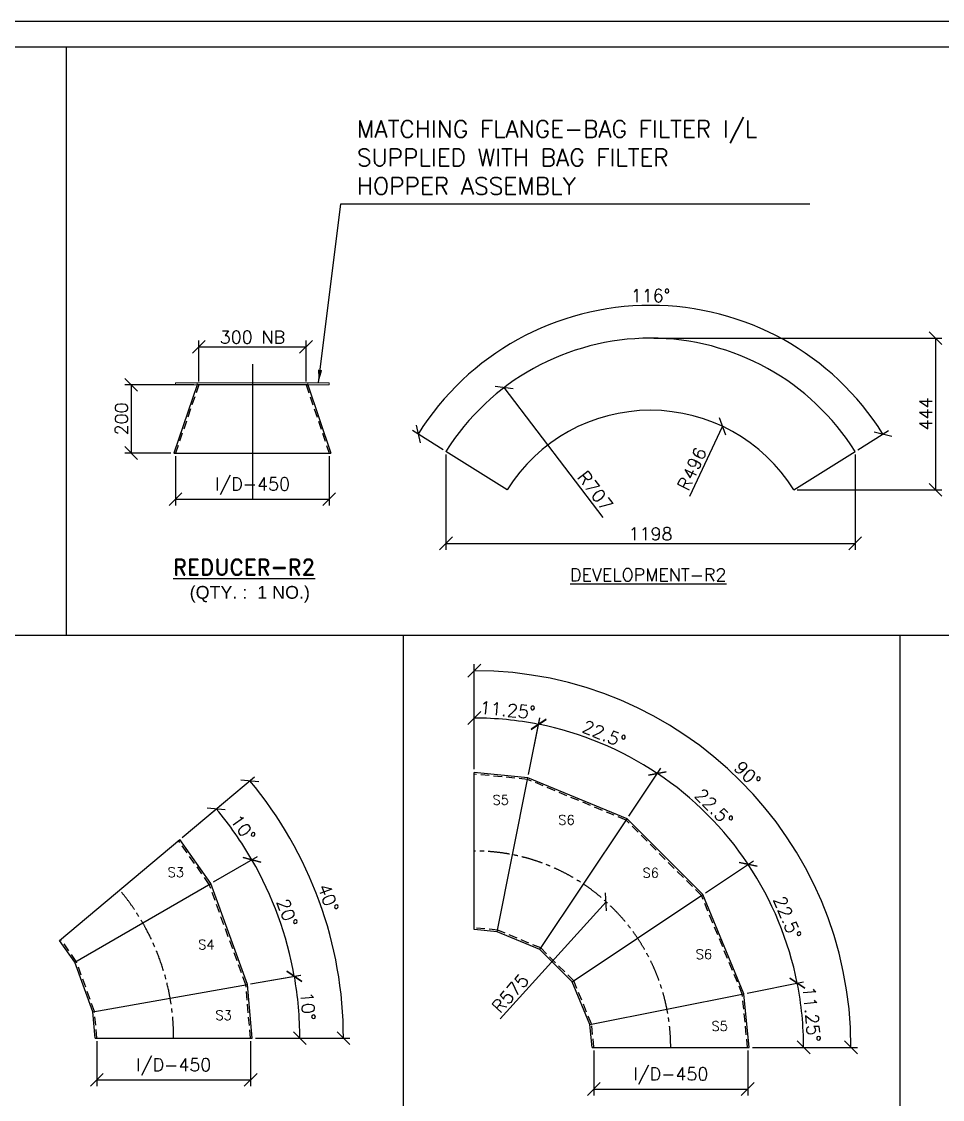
# Model space of a CAD drawing. Header units: inches. Extents: x 0 to 157513, y -28488 to 35640.
# Drawn here: x 122188 to 132974, y 23015 to 35640 of the extents above; entities that cross this region are included whole.
import ezdxf

# ---------------------------------------------------------------- set-up
doc = ezdxf.new("R2010")
doc.units = ezdxf.units.IN
doc.header["$LTSCALE"] = 400
doc.header["$MEASUREMENT"] = 0
for name, pattern in [('0', [0]), ('CENTER', [2, 1.25, -0.25, 0.25, -0.25]), ('DASHED2', [0.375, 0.25, -0.125]), ('HIDDEN2', [4.7625, 3.175, -1.5875]), ('PHANTOM', [2.5, 1.25, -0.25, 0.25, -0.25, 0.25, -0.25])]:
    doc.linetypes.add(name, pattern=pattern)
doc.layers.add('BF STR', color=8, linetype='PHANTOM', lineweight=5)
doc.layers.add('cen', color=1, linetype='CENTER')
doc.layers.add('hid', color=3, linetype='HIDDEN2')
doc.styles.add('RD', font='ROMAND.SHX')
doc.styles.add('ROMANS', font='romans')
doc.dimstyles.new('SAM2 60 SC', dxfattribs={"dimscale": 60, "dimtxt": 2.5, "dimasz": 2.5, "dimexe": 1.25, "dimexo": 0.625, "dimtad": 1, "dimtoh": 1, "dimdec": 0, "dimdsep": 46, "dimtxsty": 'ROMANS', "dimblk": 'OBLIQUE', "dimcen": 2.5, "dimclrd": 1, "dimclre": 1, "dimclrt": 256, "dimadec": 0, "dimazin": 2, "dimtfac": 1, "dimtdec": 0, "dimtofl": 0, "dimtmove": 0, "dimatfit": 3, "dimfxl": 1, "dimtolj": 1, "dimtzin": 0, "dimarcsym": 1})

# ---------------------------------------------------------------- blocks, each defined once
blk = doc.blocks.new('_OBLIQUE')
at = {"color": 0, "linetype": 'ByBlock'}
blk.add_line((-0.5, -0.5), (0.5, 0.5), dxfattribs=at)
blk = doc.blocks.new('*D247')
at = {"color": 1, "lineweight": -2}
for p, q in [((123992, 30549), (123992, 29971)), ((125792, 30549), (125792, 29971)), ((123992, 30046), (125792, 30046))]:
    blk.add_line(p, q, dxfattribs=at)
at = {"layer": 'Defpoints', "color": 0}
for p in [(123992, 30586), (125792, 30586), (125792, 30046)]:
    blk.add_point(p, dxfattribs=at)
at = {"color": 1, "lineweight": -2, "xscale": 150, "yscale": 150, "zscale": 150, "rotation": 180}
blk.add_blockref('_OBLIQUE', (123992, 30046), dxfattribs=at)
at = {"color": 1, "lineweight": -2, "xscale": 150, "yscale": 150, "zscale": 150}
blk.add_blockref('_OBLIQUE', (125792, 30046), dxfattribs=at)
at = {"insert": (124892, 30198), "char_height": 150, "attachment_point": 5, "style": 'ROMANS'}
blk.add_mtext('\\A1;I/D-450', dxfattribs=at)
blk = doc.blocks.new('*D248')
at = {"color": 1, "lineweight": -2}
for p, q in [((124264, 31424), (124264, 31906)), ((124264, 31831), (125520, 31831)), ((125520, 31424), (125520, 31906))]:
    blk.add_line(p, q, dxfattribs=at)
at = {"layer": 'Defpoints', "color": 0}
for p in [(125520, 31831), (124264, 31386, 0), (125520, 31386, 0)]:
    blk.add_point(p, dxfattribs=at)
at = {"color": 1, "lineweight": -2, "xscale": 150, "yscale": 150, "zscale": 150, "rotation": 180}
blk.add_blockref('_OBLIQUE', (124264, 31831), dxfattribs=at)
at = {"color": 1, "lineweight": -2, "xscale": 150, "yscale": 150, "zscale": 150}
blk.add_blockref('_OBLIQUE', (125520, 31831), dxfattribs=at)
at = {"insert": (124892, 31943), "char_height": 150, "attachment_point": 5, "style": 'ROMANS'}
blk.add_mtext('\\A1;300 NB', dxfattribs=at)
blk = doc.blocks.new('*D249')
at = {"color": 1, "lineweight": -2}
for p, q in [((124207, 31386), (123396, 31386)), ((123471, 31386), (123471, 30586)), ((123935, 30586), (123396, 30586))]:
    blk.add_line(p, q, dxfattribs=at)
at = {"layer": 'Defpoints', "color": 0}
for p in [(124244, 31386, 0), (123471, 30586), (123972, 30586)]:
    blk.add_point(p, dxfattribs=at)
at = {"color": 1, "lineweight": -2, "xscale": 150, "yscale": 150, "zscale": 150}
for p, rotation in [((123471, 31386), 90), ((123471, 30586), 270)]:
    blk.add_blockref('_OBLIQUE', p, dxfattribs=dict(at, rotation=rotation))
at = {"insert": (123358, 30986), "char_height": 150, "attachment_point": 5, "rotation": 90, "style": 'ROMANS'}
blk.add_mtext('\\A1;200', dxfattribs=at)
blk = doc.blocks.new('*D114')
at = {"color": 1, "lineweight": -2}
for p, q in [((127159, 30567), (127159, 29453)), ((131951, 30567), (131951, 29453)), ((127159, 29528), (131951, 29528))]:
    blk.add_line(p, q, dxfattribs=at)
at = {"layer": 'Defpoints', "color": 0}
for p in [(127159, 30605), (131951, 30605), (131951, 29528)]:
    blk.add_point(p, dxfattribs=at)
at = {"color": 1, "lineweight": -2, "xscale": 150, "yscale": 150, "zscale": 150, "rotation": 180}
blk.add_blockref('_OBLIQUE', (127159, 29528), dxfattribs=at)
at = {"color": 1, "lineweight": -2, "xscale": 150, "yscale": 150, "zscale": 150}
blk.add_blockref('_OBLIQUE', (131951, 29528), dxfattribs=at)
at = {"insert": (129555, 29640), "char_height": 150, "attachment_point": 5, "style": 'ROMANS'}
blk.add_mtext('\\A1;1198', dxfattribs=at)
blk = doc.blocks.new('*D250')
at = {"color": 1, "lineweight": -2}
for p, q in [((129592, 31931), (132967, 31931)), ((132892, 31931), (132892, 30156)), ((131272, 30156), (132967, 30156))]:
    blk.add_line(p, q, dxfattribs=at)
at = {"layer": 'Defpoints', "color": 0}
for p in [(129555, 31931), (131235, 30156), (132892, 30156)]:
    blk.add_point(p, dxfattribs=at)
at = {"color": 1, "lineweight": -2, "xscale": 150, "yscale": 150, "zscale": 150}
for p, rotation in [((132892, 31931), 90), ((132892, 30156), 270)]:
    blk.add_blockref('_OBLIQUE', p, dxfattribs=dict(at, rotation=rotation))
at = {"insert": (132780, 31044), "char_height": 150, "attachment_point": 5, "rotation": 90, "style": 'ROMANS'}
blk.add_mtext('\\A1;444', dxfattribs=at)
blk = doc.blocks.new('*D115')
at = {"color": 1, "lineweight": -2}
blk.add_line((129001, 29832), (127842, 31353), dxfattribs=at)
at = {"layer": 'Defpoints', "color": 0}
for p in [(127842, 31353), (129555, 29104)]:
    blk.add_point(p, dxfattribs=at)
at = {"color": 1, "lineweight": -2, "xscale": 150, "yscale": 150, "zscale": 150, "rotation": 127.3060112683348}
blk.add_blockref('_OBLIQUE', (127842, 31353), dxfattribs=at)
at = {"insert": (128907, 30140), "char_height": 150, "attachment_point": 5, "rotation": 307.306, "style": 'ROMANS'}
blk.add_mtext('\\A1;R707', dxfattribs=at)
blk = doc.blocks.new('*D116')
at = {"color": 1, "lineweight": -2}
blk.add_line((130015, 30080), (130400, 30897), dxfattribs=at)
at = {"layer": 'Defpoints', "color": 0}
for p in [(130400, 30897), (129555, 29104)]:
    blk.add_point(p, dxfattribs=at)
at = {"color": 1, "lineweight": -2, "xscale": 150, "yscale": 150, "zscale": 150, "rotation": 64.77567029613864}
blk.add_blockref('_OBLIQUE', (130400, 30897), dxfattribs=at)
at = {"insert": (130041, 30401), "char_height": 150, "attachment_point": 5, "rotation": 64.7757, "style": 'ROMANS'}
blk.add_mtext('\\A1;R496', dxfattribs=at)
blk = doc.blocks.new('*D117')
at = {"color": 1, "lineweight": -2}
for p, q in [((127127, 30624), (126769, 30849)), ((131983, 30624), (132341, 30849))]:
    blk.add_line(p, q, dxfattribs=at)
blk.add_arc((129555, 29104), 3212, 32.05, 147.95, dxfattribs=at)
at = {"layer": 'Defpoints', "color": 0}
for p in [(130617, 32135), (127159, 30605), (131951, 30605), (129555, 29104)]:
    blk.add_point(p, dxfattribs=at)
at = {"color": 1, "lineweight": -2, "xscale": 150, "yscale": 150, "zscale": 150}
for p, rotation in [((126833, 30809), 237.9499999958776), ((132277, 30809), 302.0500000041224)]:
    blk.add_blockref('_OBLIQUE', p, dxfattribs=dict(at, rotation=rotation))
at = {"insert": (129555, 32429), "char_height": 150, "attachment_point": 5, "style": 'ROMANS'}
blk.add_mtext('\\A1;116°', dxfattribs=at)
blk = doc.blocks.new('*D135')
at = {"color": 1, "lineweight": -2}
for p, q in [((123069, 23697), (123069, 23169)), ((124871, 23698), (124871, 23169)), ((123069, 23244), (124871, 23244))]:
    blk.add_line(p, q, dxfattribs=at)
at = {"layer": 'Defpoints', "color": 0}
for p in [(124871, 23735, 0), (123069, 23735, 0), (124871, 23244)]:
    blk.add_point(p, dxfattribs=at)
at = {"color": 1, "lineweight": -2, "xscale": 150, "yscale": 150, "zscale": 150, "rotation": 180}
blk.add_blockref('_OBLIQUE', (123069, 23244), dxfattribs=at)
at = {"color": 1, "lineweight": -2, "xscale": 150, "yscale": 150, "zscale": 150}
blk.add_blockref('_OBLIQUE', (124871, 23244), dxfattribs=at)
at = {"insert": (123970, 23396), "char_height": 150, "attachment_point": 5, "style": 'ROMANS'}
blk.add_mtext('\\A1;I/D-450', dxfattribs=at)
blk = doc.blocks.new('*D277')
at = {"color": 1, "lineweight": -2}
for p, q in [((124871, 24368), (125458, 24471)), ((124927, 23733), (125522, 23733))]:
    blk.add_line(p, q, dxfattribs=at)
blk.add_arc((121269, 23733), 4178, 0, 10, dxfattribs=at)
at = {"layer": 'Defpoints', "color": 0}
for p in [(124834, 24361, 0), (123022, 24042, 0), (125440, 23976), (123049, 23733, 0), (124889, 23733, 0)]:
    blk.add_point(p, dxfattribs=at)
at = {"color": 1, "lineweight": -2, "xscale": 150, "yscale": 150, "zscale": 150}
for p, rotation in [((125384, 24458), 99.9999999999989), ((125447, 23733), 270)]:
    blk.add_blockref('_OBLIQUE', p, dxfattribs=dict(at, rotation=rotation))
at = {"insert": (125543, 24107), "char_height": 150, "attachment_point": 5, "rotation": 275, "style": 'ROMANS'}
blk.add_mtext('\\A1;10°', dxfattribs=at)
blk = doc.blocks.new('*D278')
at = {"color": 1, "lineweight": -2}
for p, q in [((124437, 25562), (124952, 25859)), ((124871, 24368), (125457, 24471))]:
    blk.add_line(p, q, dxfattribs=at)
blk.add_arc((121269, 23733), 4177, 10, 30, dxfattribs=at)
at = {"layer": 'Defpoints', "color": 0}
for p in [(124404, 25543, 0), (125271, 24931), (122811, 24623, 0), (124834, 24361, 0), (123022, 24042, 0)]:
    blk.add_point(p, dxfattribs=at)
at = {"color": 1, "lineweight": -2, "xscale": 150, "yscale": 150, "zscale": 150}
for p, rotation in [((124887, 25821), 120.0000000000008), ((125383, 24458), 279.9999999999989)]:
    blk.add_blockref('_OBLIQUE', p, dxfattribs=dict(at, rotation=rotation))
at = {"insert": (125300, 25200), "char_height": 150, "attachment_point": 5, "rotation": 290, "style": 'ROMANS'}
blk.add_mtext('\\A1;20°', dxfattribs=at)
blk = doc.blocks.new('*D279')
at = {"color": 1, "lineweight": -2}
for p, q in [((124071, 26084), (124527, 26466)), ((124437, 25562), (124952, 25859))]:
    blk.add_line(p, q, dxfattribs=at)
blk.add_arc((121269, 23733), 4177, 30, 40, dxfattribs=at)
at = {"layer": 'Defpoints', "color": 0}
for p in [(124042, 26060, 0), (124759, 26028), (124404, 25543, 0), (122633, 24877, 0), (122811, 24623, 0)]:
    blk.add_point(p, dxfattribs=at)
at = {"color": 1, "lineweight": -2, "xscale": 150, "yscale": 150, "zscale": 150}
for p, rotation in [((124469, 26418), 130.000000000127), ((124887, 25821), 300.0000000000011)]:
    blk.add_blockref('_OBLIQUE', p, dxfattribs=dict(at, rotation=rotation))
at = {"insert": (124783, 26193), "char_height": 150, "attachment_point": 5, "rotation": 305, "style": 'ROMANS'}
blk.add_mtext('\\A1;10°', dxfattribs=at)
blk = doc.blocks.new('*D280')
at = {"color": 1, "lineweight": -2}
for p, q in [((124071, 26084), (124918, 26795)), ((124927, 23733), (126033, 23733))]:
    blk.add_line(p, q, dxfattribs=at)
blk.add_arc((121269, 23733), 4689, 360, 40, dxfattribs=at)
at = {"layer": 'Defpoints', "color": 0}
for p in [(124042, 26060, 0), (122633, 24877, 0), (125832, 24814), (123049, 23733, 0), (124889, 23733, 0)]:
    blk.add_point(p, dxfattribs=at)
at = {"color": 1, "lineweight": -2, "xscale": 150, "yscale": 150, "zscale": 150}
for p, rotation in [((124861, 26746), 130.0000000001273), ((125958, 23733), 269.9999999999998)]:
    blk.add_blockref('_OBLIQUE', p, dxfattribs=dict(at, rotation=rotation))
at = {"insert": (125781, 25375), "char_height": 150, "attachment_point": 5, "rotation": 290, "style": 'ROMANS'}
blk.add_mtext('\\A1;40°', dxfattribs=at)
blk = doc.blocks.new('*D137')
at = {"color": 1, "lineweight": -2}
for p, q in [((128891, 23589), (128891, 23062)), ((130693, 23590), (130693, 23062)), ((128891, 23137), (130693, 23137))]:
    blk.add_line(p, q, dxfattribs=at)
at = {"layer": 'Defpoints', "color": 0}
for p in [(128891, 23627, 0), (130693, 23627, 0), (130693, 23137)]:
    blk.add_point(p, dxfattribs=at)
at = {"color": 1, "lineweight": -2, "xscale": 150, "yscale": 150, "zscale": 150, "rotation": 180}
blk.add_blockref('_OBLIQUE', (128891, 23137), dxfattribs=at)
at = {"color": 1, "lineweight": -2, "xscale": 150, "yscale": 150, "zscale": 150}
blk.add_blockref('_OBLIQUE', (130693, 23137), dxfattribs=at)
at = {"insert": (129792, 23289), "char_height": 150, "attachment_point": 5, "style": 'ROMANS'}
blk.add_mtext('\\A1;I/D-450', dxfattribs=at)
blk = doc.blocks.new('*D138')
at = {"color": 1, "lineweight": -2}
blk.add_line((127793, 23958), (129034, 25330), dxfattribs=at)
at = {"layer": 'Defpoints', "color": 0}
for p in [(129034, 25330), (127491, 23625)]:
    blk.add_point(p, dxfattribs=at)
at = {"color": 1, "lineweight": -2, "xscale": 150, "yscale": 150, "zscale": 150, "rotation": 47.86346420590817}
blk.add_blockref('_OBLIQUE', (129034, 25330), dxfattribs=at)
at = {"insert": (127912, 24257), "char_height": 150, "attachment_point": 5, "rotation": 47.8635, "style": 'ROMANS'}
blk.add_mtext('\\A1;R575', dxfattribs=at)
blk = doc.blocks.new('*D281')
at = {"color": 1, "lineweight": -2}
for p, q in [((130686, 24260), (131348, 24392)), ((130749, 23625), (131424, 23625))]:
    blk.add_line(p, q, dxfattribs=at)
blk.add_arc((127491, 23625), 3857, 0, 11.25, dxfattribs=at)
at = {"layer": 'Defpoints', "color": 0}
for p in [(130650, 24253), (128845, 23894), (131340, 23877), (128871, 23625), (130711, 23625)]:
    blk.add_point(p, dxfattribs=at)
at = {"color": 1, "lineweight": -2, "xscale": 150, "yscale": 150, "zscale": 150}
for p, rotation in [((131275, 24377), 101.2499999999941), ((131349, 23625), 270)]:
    blk.add_blockref('_OBLIQUE', p, dxfattribs=dict(at, rotation=rotation))
at = {"insert": (131442, 24014), "char_height": 150, "attachment_point": 5, "rotation": 275.625, "style": 'ROMANS'}
blk.add_mtext('\\A1;11.25°', dxfattribs=at)
blk = doc.blocks.new('*D282')
at = {"color": 1, "lineweight": -2}
for p, q in [((127491, 26882), (127491, 27557)), ((128127, 26820), (128259, 27482))]:
    blk.add_line(p, q, dxfattribs=at)
blk.add_arc((127491, 23625), 3857, 78.75, 90, dxfattribs=at)
at = {"layer": 'Defpoints', "color": 0}
for p in [(127995, 27449), (127491, 26845), (128120, 26783), (127491, 25005), (127761, 24978)]:
    blk.add_point(p, dxfattribs=at)
at = {"color": 1, "lineweight": -2, "xscale": 150, "yscale": 150, "zscale": 150}
for p, rotation in [((127491, 27482), 179.9999999999999), ((128244, 27408), 348.7499999999891)]:
    blk.add_blockref('_OBLIQUE', p, dxfattribs=dict(at, rotation=rotation))
at = {"insert": (127881, 27576), "char_height": 150, "attachment_point": 5, "rotation": 354.375, "style": 'ROMANS'}
blk.add_mtext('\\A1;11.25°', dxfattribs=at)
blk = doc.blocks.new('*D283')
at = {"color": 1, "lineweight": -2}
for p, q in [((130200, 25435), (130761, 25810)), ((130686, 24260), (131348, 24392))]:
    blk.add_line(p, q, dxfattribs=at)
blk.add_arc((127491, 23625), 3857, 11.25, 33.75, dxfattribs=at)
at = {"layer": 'Defpoints', "color": 0}
for p in [(130169, 25414), (131144, 24865), (128639, 24392), (130650, 24253), (128845, 23894)]:
    blk.add_point(p, dxfattribs=at)
at = {"color": 1, "lineweight": -2, "xscale": 150, "yscale": 150, "zscale": 150}
for p, rotation in [((130699, 25768), 123.74999999999), ((131275, 24377), 281.249999999994)]:
    blk.add_blockref('_OBLIQUE', p, dxfattribs=dict(at, rotation=rotation))
at = {"insert": (131159, 25144), "char_height": 150, "attachment_point": 5, "rotation": 292.5, "style": 'ROMANS'}
blk.add_mtext('\\A1;22.5°', dxfattribs=at)
blk = doc.blocks.new('*D284')
at = {"color": 1, "lineweight": -2}
for p, q in [((129301, 26333), (129677, 26896)), ((130200, 25435), (130762, 25810))]:
    blk.add_line(p, q, dxfattribs=at)
blk.add_arc((127491, 23625), 3859, 33.75, 56.25, dxfattribs=at)
at = {"layer": 'Defpoints', "color": 0}
for p in [(129280, 26302), (130393, 26169), (130169, 25414), (128258, 24772), (128639, 24392)]:
    blk.add_point(p, dxfattribs=at)
at = {"color": 1, "lineweight": -2, "xscale": 150, "yscale": 150, "zscale": 150}
for p, rotation in [((129635, 26833), 146.2499999999976), ((130700, 25769), 303.74999999999)]:
    blk.add_blockref('_OBLIQUE', p, dxfattribs=dict(at, rotation=rotation))
at = {"insert": (130299, 26433), "char_height": 150, "attachment_point": 5, "rotation": 315, "style": 'ROMANS'}
blk.add_mtext('\\A1;22.5°', dxfattribs=at)
blk = doc.blocks.new('*D285')
at = {"color": 1, "lineweight": -2}
for p, q in [((128127, 26820), (128259, 27483)), ((129301, 26333), (129677, 26895))]:
    blk.add_line(p, q, dxfattribs=at)
blk.add_arc((127491, 23625), 3858, 56.25, 78.75, dxfattribs=at)
at = {"layer": 'Defpoints', "color": 0}
for p in [(129198, 27085), (128120, 26783), (129280, 26302), (127761, 24978), (128258, 24772)]:
    blk.add_point(p, dxfattribs=at)
at = {"color": 1, "lineweight": -2, "xscale": 150, "yscale": 150, "zscale": 150}
for p, rotation in [((128244, 27409), 168.7499999999892), ((129635, 26833), 326.2499999999981)]:
    blk.add_blockref('_OBLIQUE', p, dxfattribs=dict(at, rotation=rotation))
at = {"insert": (129011, 27294), "char_height": 150, "attachment_point": 5, "rotation": 337.5, "style": 'ROMANS'}
blk.add_mtext('\\A1;22.5°', dxfattribs=at)
blk = doc.blocks.new('*D286')
at = {"color": 1, "lineweight": -2}
for p, q in [((127491, 26882), (127491, 28112)), ((130749, 23625), (131978, 23625))]:
    blk.add_line(p, q, dxfattribs=at)
blk.add_arc((127491, 23625), 4412, 0, 90, dxfattribs=at)
at = {"layer": 'Defpoints', "color": 0}
for p in [(127491, 26845), (131312, 25831), (127491, 25005), (128871, 23625), (130711, 23625)]:
    blk.add_point(p, dxfattribs=at)
at = {"color": 1, "lineweight": -2, "xscale": 150, "yscale": 150, "zscale": 150}
for p, rotation in [((127491, 28037), 179.9999999999997), ((131903, 23625), 270)]:
    blk.add_blockref('_OBLIQUE', p, dxfattribs=dict(at, rotation=rotation))
at = {"insert": (130691, 26824), "char_height": 150, "attachment_point": 5, "rotation": 315, "style": 'ROMANS'}
blk.add_mtext('\\A1;90°', dxfattribs=at)
blk = doc.blocks.new('A1 title blck promac')
at = {"color": 4, "linetype": '0'}
blk.add_lwpolyline([(2099534, -476612), (2149994, -476612), (2149994, -440972), (2099534, -440972)], close=True, dxfattribs=at)
blk.add_lwpolyline([(2100785, -476312), (2149694, -476312), (2149694, -441272), (2099834, -441272), (2099834, -470228)], dxfattribs=at)

msp = doc.modelspace()

# ---------------------------------------------------------------- linework, layer by layer
at = {"ltscale": 10}
for p, q in [((124244.3, 31386.2, 0), (123972.3, 30586.2)), ((125540.3, 31386.2, 0), (124244.3, 31386.2, 0)), ((125540.3, 31386.2, 0), (125812.3, 30586.2)), ((122632.9, 24876.9, -0.4), (124042.5, 26059.7, -0.4)), ((123049.4, 23732.8, -0.4), (124889.4, 23732.8, -0.4))]:
    msp.add_line(p, q, dxfattribs=at)
for p, q in [((127875, 30156.2), (127159, 30604.5)), ((131234.9, 30156.2), (131950.9, 30604.5)), ((127491.4, 25004.9, 0), (127491.4, 26844.9, 0)), ((127760.6, 24978.4, 0), (128119.6, 26783.1, 0)), ((128258.1, 24772.4, 0), (129280.3, 26302.3, 0)), ((122810.9, 24622.8, -0.4), (124404.4, 25542.8, -0.4)), ((128638.8, 24391.6, 0), (130168.7, 25413.9, 0)), ((123022.3, 24041.9, -0.4), (124834.4, 24361.4, -0.4)), ((128844.9, 23894.1, 0), (130649.5, 24253.1, 0)), ((123049.4, 23732.8, -0.4), (124889.4, 23732.8, -0.4)), ((128871.4, 23624.9, 0), (130711.4, 23624.9, 0))]:
    msp.add_line(p, q)
at = {"color": 8}
for points in [[(107353.1, 28451.6), (122712.7, 28451.6), (122712.7, 35339.8)], [(122712.7, 28451.6), (133905.3, 28451.6), (133905.3, 35339.8)], [(121928.8, 21932.8), (126662.6, 21932.8), (126662.6, 28451.6)], [(126662.6, 21932.8), (132478.4, 21932.8), (132478.4, 28451.6)]]:
    msp.add_lwpolyline(points, dxfattribs=at)
at = {"ltscale": 10}
msp.add_lwpolyline([(123972.3, 30586.2), (125812.3, 30586.2)], dxfattribs=at)
for points, elevation in [([(130711.4, 23624.9), (130649.5, 24253.1), (130168.7, 25413.9), (129280.3, 26302.3), (128119.6, 26783.1), (127491.4, 26844.9)], 0), ([(124889.4, 23732.8), (124834.4, 24361.4), (124404.4, 25542.8), (124042.5, 26059.7)], -0.4), ([(128871.4, 23624.9), (128844.9, 23894.1), (128638.8, 24391.6), (128258.1, 24772.4), (127760.6, 24978.4), (127491.4, 25004.9)], 0), ([(123049.4, 23732.8), (123022.3, 24041.9), (122810.9, 24622.8), (122632.9, 24876.9)], -0.4)]:
    msp.add_lwpolyline(points, dxfattribs=dict(elevation=elevation))
for radius in [2826.8, 1982]:
    msp.add_arc((129554.9, 29104.5), radius, 32.05, 147.95)
at = {"layer": 'BF STR', "ltscale": 10}
for p, q in [((124244.3, 31386.2, 0), (124244.3, 31410.2, 0)), ((125540.3, 31386.2, 0), (125540.3, 31410.2, 0))]:
    msp.add_line(p, q, dxfattribs=at)
at = {"layer": 'BF STR', "ltscale": 10, "elevation": 0}
msp.add_lwpolyline([(124244.3, 31386.2), (123992.3, 31386.2), (123992.3, 31410.2), (125792.3, 31410.2), (125792.3, 31386.2), (125540.3, 31386.2)], dxfattribs=at)
at = {"layer": 'cen', "ltscale": 10}
msp.add_line((124892.3, 31627.2, 0), (124892.3, 30052.1, 0), dxfattribs=at)
at = {"layer": 'cen', "ltscale": 0.5}
for centre, radius, end in [((127491.4, 23624.9, 0), 2300, 90), ((121269.4, 23732.8, -0.4), 2700, 40)]:
    msp.add_arc(centre, radius, 0, end, dxfattribs=at)
at = {"layer": 'hid', "linetype": 'DASHED2'}
for p, q in [((124264.3, 31386.2, 0), (123992.3, 30586.2)), ((125520.3, 31386.2, 0), (125792.3, 30586.2))]:
    msp.add_line(p, q, dxfattribs=at)
for points, elevation in [([(130691.5, 23623), (130629.9, 24248.2), (130151.8, 25402.5), (129269, 26285.3), (128114.7, 26763.4), (127489.4, 26825)], 0), ([(124869.5, 23731), (124814.7, 24357), (124386.5, 25533.4), (124026.1, 26048.2)], -0.4), ([(128891.3, 23626.9), (128864.5, 23899.1), (128655.8, 24402.9), (128269.4, 24789.3), (127765.5, 24998), (127493.4, 25024.8)], 0), ([(123069.3, 23734.5), (123042, 24046.2), (122828.8, 24632.1), (122649.3, 24888.4)], -0.4)]:
    msp.add_lwpolyline(points, dxfattribs=dict(at, elevation=elevation))

# ---------------------------------------------------------------- block references
msp.add_blockref('A1 title blck promac', (-1992481.1, 476612.3))

# ---------------------------------------------------------------- texts
at = {"style": 'RD'}
for s, height, p in [('%%UREDUCER-R2', 187.5, (123964.3, 29154.9)), ('%%UDEVELOPMENT-R2', 150, (128612, 29083.9))]:
    msp.add_text(s, height=height, dxfattribs=at).set_placement(p)
at = {"color": 4, "style": 'ROMANS'}
for s, insert, char_height, attachment_point in [('\\A1;MATCHING FLANGE-BAG FILTER I/L\\PSUPPLIED WITH BAG FILTER \\PHOPPER ASSEMBLY', (126116.9, 34481.1, 0), 200, 1), ('{\\fArial|b0|i0|c0|p34;(QTY. :  1 NO.)}', (124861.4, 28931.8, 382525.2), 150, 5), ('\\A1;S5', (127703.9, 26579.3, -481.3), 112.5, 1), ('\\A1;S6', (128474.4, 26345.7, -481.3), 112.5, 1), ('\\A1;S3', (123898.3, 25732.3, -481.3), 112.5, 1), ('\\A1;S6', (129460.9, 25726, -481.3), 112.5, 1), ('\\A1;S4', (124256, 24885.4, -481.3), 112.5, 1), ('\\A1;S6', (130084, 24771.5, -481.3), 112.5, 1), ('\\A1;S3', (124458.8, 24057.6, -481.3), 112.5, 1), ('\\A1;S5', (130268.7, 23931.3, -481.3), 112.5, 1)]:
    msp.add_mtext(s, dxfattribs=dict(at, insert=insert, char_height=char_height, attachment_point=attachment_point))

# ---------------------------------------------------------------- dimensions: what is measured, and where the dimension line sits
dim = msp.add_angular_dim_3p(base=(130617.3, 32135.3), center=(129554.9, 29104.5), p1=(131950.9, 30604.5), p2=(127159, 30604.5), dimstyle='SAM2 60 SC', override={"dimtoh": 0, "dimlfac": 0.25})
dim.commit()
dim.dimension.update_dxf_attribs({"geometry": '*D117', "text_midpoint": (129554.9, 32428.6)})
for base, p1, p2, text, picture, middle in [((125520.3, 31830.7), (124264.3, 31386.2, 0), (125520.3, 31386.2, 0), '300 NB', '*D248', (124892.3, 31943.2)), ((125792.3, 30045.7), (123992.3, 30586.2), (125792.3, 30586.2), 'I/D-<>', '*D247', (124892.3, 30197.5)), ((124871, 23244.5, -0.4), (123069.3, 23734.5, -0.4), (124871, 23735, -0.4), 'I/D-<>', '*D135', (123970.1, 23396.2, -0.4)), ((130693, 23136.8, 0), (128891.3, 23626.9, 0), (130693, 23627.4, 0), 'I/D-<>', '*D137', (129792.1, 23288.6, 0))]:
    dim = msp.add_linear_dim(base=base, p1=p1, p2=p2, text=text, dimstyle='SAM2 60 SC', override={"dimtoh": 0, "dimlfac": 0.25})
    dim.commit()
    dim.dimension.update_dxf_attribs({"geometry": picture, "text_midpoint": middle})
for base, p1, p2, picture, middle in [((132892.3, 30156.2), (129554.9, 31931.3), (131234.9, 30156.2), '*D250', (132779.8, 31043.8)), ((123470.8, 30586.2), (124244.3, 31386.2, 0), (123972.3, 30586.2), '*D249', (123358.3, 30986.2))]:
    dim = msp.add_linear_dim(base=base, p1=p1, p2=p2, angle=90, dimstyle='SAM2 60 SC', override={"dimtoh": 0, "dimlfac": 0.25})
    dim.commit()
    dim.dimension.update_dxf_attribs({"geometry": picture, "text_midpoint": middle})
for center, mpoint, picture, middle in [((129554.9, 29104.5), (127841.7, 31352.9), '*D115', (128817.8, 30071.9)), ((129554.9, 29104.5), (130399.6, 30897.5), '*D116', (130143.1, 30353.1)), ((127491.4, 23624.9, 0), (129034.5, 25330.5, 0), '*D138', (127995.1, 24181.7, 0))]:
    dim = msp.add_radius_dim(center=center, mpoint=mpoint, dimstyle='SAM2 60 SC', override={"dimtoh": 0, "dimlfac": 0.25})
    dim.commit()
    dim.dimension.update_dxf_attribs({"geometry": picture, "text_midpoint": middle, "dimtype": 164})
dim = msp.add_linear_dim(base=(131950.9, 29527.7), p1=(127159, 30604.5), p2=(131950.9, 30604.5), dimstyle='SAM2 60 SC', override={"dimtoh": 0, "dimlfac": 0.25})
dim.commit()
dim.dimension.update_dxf_attribs({"geometry": '*D114', "text_midpoint": (129554.9, 29640.2)})
for base, line1, line2, override, picture, middle in [((131312.3, 25830.9), ((127491.4, 25004.9, 0), (127491.4, 26844.9, 0)), ((128871.4, 23624.9, 0), (130711.4, 23624.9, 0)), {"dimtoh": 0, "dimlfac": 0.25}, '*D286', (130690.7, 26824.3, 0)), ((127994.9, 27449.4), ((127760.6, 24978.4, 0), (128119.6, 26783.1, 0)), ((127491.4, 25004.9, 0), (127491.4, 26844.9, 0)), {"dimtoh": 0, "dimlfac": 0.25, "dimadec": 2}, '*D282', (127880.5, 27575.8, 0)), ((129197.9, 27085.4), ((128258.1, 24772.4, 0), (129280.3, 26302.3, 0)), ((127760.6, 24978.4, 0), (128119.6, 26783.1, 0)), {"dimtoh": 0, "dimlfac": 0.25, "dimadec": 2}, '*D285', (129011, 27293.6, 0)), ((130392.5, 26169.2), ((128638.8, 24391.6, 0), (130168.7, 25413.9, 0)), ((128258.1, 24772.4, 0), (129280.3, 26302.3, 0)), {"dimtoh": 0, "dimlfac": 0.25, "dimadec": 2}, '*D284', (130299.5, 26433, 0)), ((125831.5, 24814), ((123049.4, 23732.8, -0.4), (124889.4, 23732.8, -0.4)), ((122632.9, 24876.9, -0.4), (124042.5, 26059.7, -0.4)), {"dimtoh": 0, "dimlfac": 0.25, "dimadec": 2}, '*D280', (125780.9, 25374.8)), ((124759.2, 26028.1), ((122632.9, 24876.9, -0.4), (124042.5, 26059.7, -0.4)), ((122810.9, 24622.8, -0.4), (124404.4, 25542.8, -0.4)), {"dimtoh": 0, "dimlfac": 0.25, "dimadec": 2}, '*D279', (124783.1, 26193.1)), ((125270.9, 24930.8), ((122810.9, 24622.8, -0.4), (124404.4, 25542.8, -0.4)), ((123022.3, 24041.9, -0.4), (124834.4, 24361.4, -0.4)), {"dimtoh": 0, "dimlfac": 0.25, "dimadec": 2}, '*D278', (125300.2, 25199.9)), ((131144, 24864.8), ((128844.9, 23894.1, 0), (130649.5, 24253.1, 0)), ((128638.8, 24391.6, 0), (130168.7, 25413.9, 0)), {"dimtoh": 0, "dimlfac": 0.25, "dimadec": 2}, '*D283', (131159, 25144.1, 0)), ((125440, 23975.7), ((123022.3, 24041.9, -0.4), (124834.4, 24361.4, -0.4)), ((123049.4, 23732.8, -0.4), (124889.4, 23732.8, -0.4)), {"dimtoh": 0, "dimlfac": 0.25}, '*D277', (125543.3, 24106.7)), ((131340.4, 23877.2), ((128844.9, 23894.1, 0), (130649.5, 24253.1, 0)), ((128871.4, 23624.9, 0), (130711.4, 23624.9, 0)), {"dimtoh": 0, "dimlfac": 0.25, "dimadec": 2}, '*D281', (131442.1, 24014, 0))]:
    dim = msp.add_angular_dim_2l(base=base, line1=line1, line2=line2, dimstyle='SAM2 60 SC', override=override)
    dim.commit()
    dim.dimension.update_dxf_attribs({"geometry": picture, "text_midpoint": middle})

# ---------------------------------------------------------------- leaders
at = {"annotation_type": 0, "has_hookline": 1, "hookline_direction": 0, "text_width": 5304.8}
msp.add_leader([(125666.3, 31410.2, 0), (125929.4, 33503.8, 0), (126079.4, 33503.8, 0)], dimstyle='SAM2 60 SC', override={"dimgap": 0.625, "dimtad": 1, "dimlfac": 0.25, "dimclrd": 1}, dxfattribs=at)

doc.saveas('drawing.dxf')
